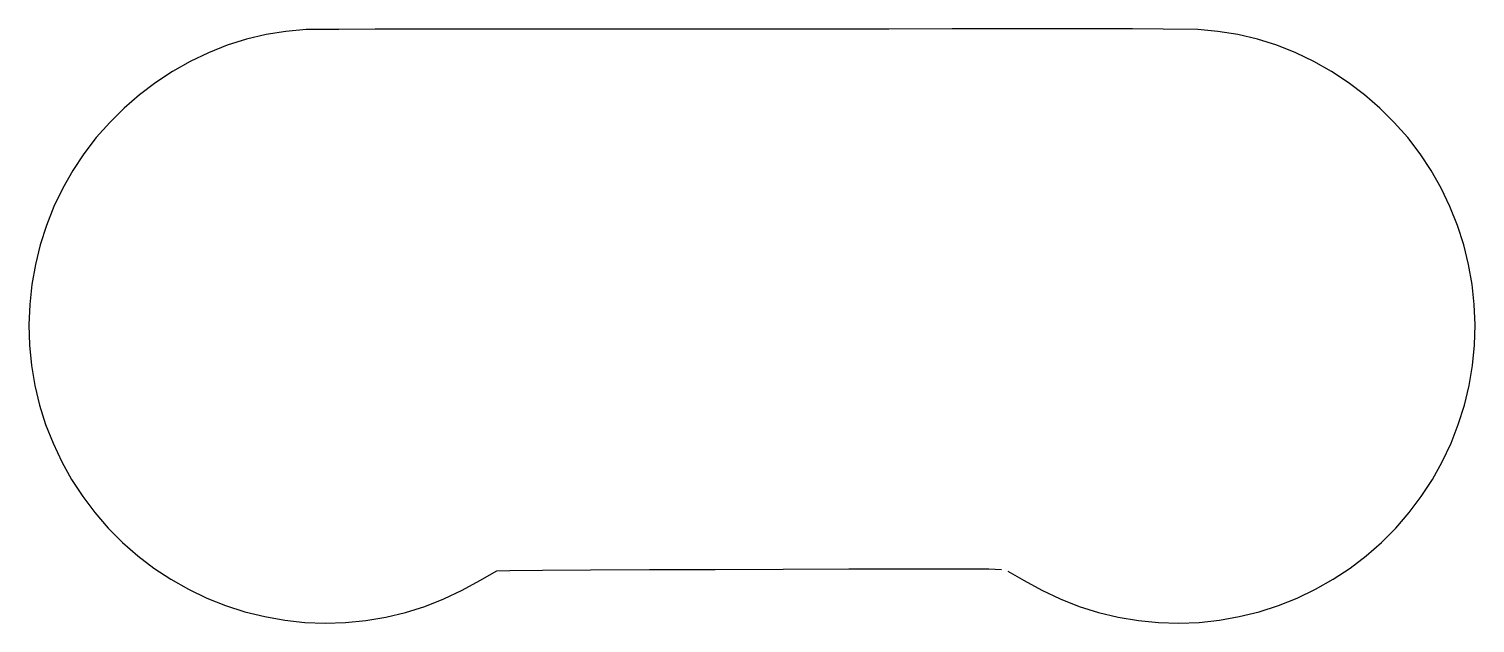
# Model space of a CAD drawing. Extents: x 26 to 174, y 146 to 207.
import ezdxf

# ---------------------------------------------------------------- set-up
doc = ezdxf.new("R2010")
doc.units = 0
doc.layers.get('0').update_dxf_attribs({"linetype": 'continuous'})

msp = doc.modelspace()

# ---------------------------------------------------------------- linework, layer by layer
at = {"color": 0}
for points in [[(48.4, 206.33), (46.42, 205.71)], [(50.42, 206.8), (48.4, 206.33)], [(52.46, 207.13), (50.42, 206.8)], [(54.53, 207.32), (52.46, 207.13)], [(139.28, 207.38), (138.12, 207.38), (135.49, 207.38), (131.6, 207.38), (126.64, 207.38), (120.81, 207.38), (114.3, 207.37), (107.32, 207.37), (100.05, 207.37), (92.71, 207.36), (85.47, 207.36), (78.54, 207.36), (72.13, 207.35), (66.41, 207.35), (61.6, 207.34), (57.88, 207.33), (55.46, 207.33), (54.53, 207.32)], [(146, 207.32), (142.44, 207.37), (139.28, 207.38)], [(148.06, 207.13), (146, 207.32)], [(150.11, 206.8), (148.06, 207.13)], [(152.12, 206.33), (150.11, 206.8)], [(154.1, 205.71), (152.12, 206.33)], [(44.5, 204.94), (42.63, 204.03)], [(46.42, 205.71), (44.5, 204.94)], [(156.03, 204.94), (154.1, 205.71)], [(157.89, 204.03), (156.03, 204.94)], [(42.63, 204.03), (40.83, 203)], [(159.69, 203), (157.89, 204.03)], [(39.1, 201.87), (37.44, 200.62)], [(40.83, 203), (39.1, 201.87)], [(161.42, 201.87), (159.69, 203)], [(163.09, 200.62), (161.42, 201.87)], [(37.44, 200.62), (35.86, 199.26)], [(164.66, 199.26), (163.09, 200.62)], [(35.86, 199.26), (34.38, 197.79)], [(166.14, 197.79), (164.66, 199.26)], [(34.38, 197.79), (33, 196.22)], [(167.52, 196.22), (166.14, 197.79)], [(33, 196.22), (31.74, 194.57)], [(168.79, 194.57), (167.52, 196.22)], [(31.74, 194.57), (30.59, 192.83)], [(169.93, 192.83), (168.79, 194.57)], [(30.59, 192.83), (29.56, 191.02)], [(170.96, 191.02), (169.93, 192.83)], [(29.56, 191.02), (28.66, 189.14)], [(171.85, 189.14), (170.96, 191.02)], [(28.66, 189.14), (27.9, 187.2)], [(172.62, 187.2), (171.85, 189.14)], [(27.9, 187.2), (27.26, 185.22)], [(173.26, 185.22), (172.62, 187.2)], [(27.26, 185.22), (26.77, 183.2)], [(173.76, 183.2), (173.26, 185.22)], [(26.77, 183.2), (26.4, 181.15)], [(174.13, 181.15), (173.76, 183.2)], [(26.4, 181.15), (26.18, 179.08)], [(174.35, 179.08), (174.13, 181.15)], [(26.18, 179.08), (26.1, 177)], [(174.43, 177), (174.35, 179.08)], [(26.1, 177), (26.16, 174.92)], [(174.37, 174.92), (174.43, 177)], [(26.16, 174.92), (26.36, 172.84)], [(174.17, 172.84), (174.37, 174.92)], [(26.36, 172.84), (26.7, 170.79)], [(173.82, 170.79), (174.17, 172.84)], [(26.7, 170.79), (27.19, 168.76)], [(173.33, 168.76), (173.82, 170.79)], [(27.19, 168.76), (27.81, 166.78)], [(172.71, 166.78), (173.33, 168.76)], [(27.81, 166.78), (28.57, 164.84)], [(171.96, 164.84), (172.71, 166.78)], [(28.57, 164.84), (29.46, 162.95)], [(171.06, 162.95), (171.96, 164.84)], [(29.46, 162.95), (30.48, 161.13)], [(170.05, 161.13), (171.06, 162.95)], [(30.48, 161.13), (31.61, 159.39)], [(168.91, 159.39), (170.05, 161.13)], [(31.61, 159.39), (32.86, 157.73)], [(167.66, 157.73), (168.91, 159.39)], [(32.86, 157.73), (34.22, 156.14)], [(166.3, 156.14), (167.66, 157.73)], [(34.22, 156.14), (35.69, 154.67)], [(164.84, 154.67), (166.3, 156.14)], [(35.69, 154.67), (37.26, 153.29)], [(163.27, 153.29), (164.84, 154.67)], [(37.26, 153.29), (38.91, 152.03)], [(161.61, 152.03), (163.27, 153.29)], [(38.91, 152.03), (40.65, 150.88)], [(72.35, 150.76), (74.09, 151.74)], [(74.09, 151.74), (75.41, 151.77), (78.77, 151.8), (83.7, 151.84), (89.76, 151.87), (96.49, 151.9), (103.45, 151.93), (110.19, 151.95), (116.25, 151.96), (121.18, 151.96), (124.54, 151.94), (125.86, 151.9)], [(126.5, 151.71), (128.18, 150.76)], [(159.88, 150.88), (161.61, 152.03)], [(40.65, 150.88), (42.46, 149.85)], [(42.46, 149.85), (44.34, 148.95)], [(70.53, 149.75), (72.35, 150.76)], [(128.18, 150.76), (130, 149.75)], [(156.19, 148.95), (158.06, 149.85)], [(158.06, 149.85), (159.88, 150.88)], [(44.34, 148.95), (46.27, 148.19)], [(66.7, 148.1), (68.64, 148.86)], [(68.64, 148.86), (70.53, 149.75)], [(130, 149.75), (131.88, 148.86)], [(131.88, 148.86), (133.82, 148.1)], [(154.25, 148.19), (156.19, 148.95)], [(46.27, 148.19), (48.25, 147.55)], [(48.25, 147.55), (50.28, 147.05)], [(50.28, 147.05), (52.33, 146.69)], [(60.64, 146.65), (62.69, 146.99)], [(62.69, 146.99), (64.71, 147.48)], [(64.71, 147.48), (66.7, 148.1)], [(133.82, 148.1), (135.81, 147.48)], [(135.81, 147.48), (137.83, 146.99)], [(137.83, 146.99), (139.89, 146.65)], [(148.2, 146.69), (150.24, 147.05)], [(150.24, 147.05), (152.27, 147.55)], [(152.27, 147.55), (154.25, 148.19)], [(52.33, 146.69), (54.4, 146.46)], [(54.4, 146.46), (56.48, 146.38)], [(56.48, 146.38), (58.56, 146.44)], [(58.56, 146.44), (60.64, 146.65)], [(139.89, 146.65), (141.96, 146.44)], [(141.96, 146.44), (144.04, 146.38)], [(144.04, 146.38), (146.13, 146.46)], [(146.13, 146.46), (148.2, 146.69)]]:
    msp.add_lwpolyline(points, dxfattribs=at)

doc.saveas('drawing.dxf')
